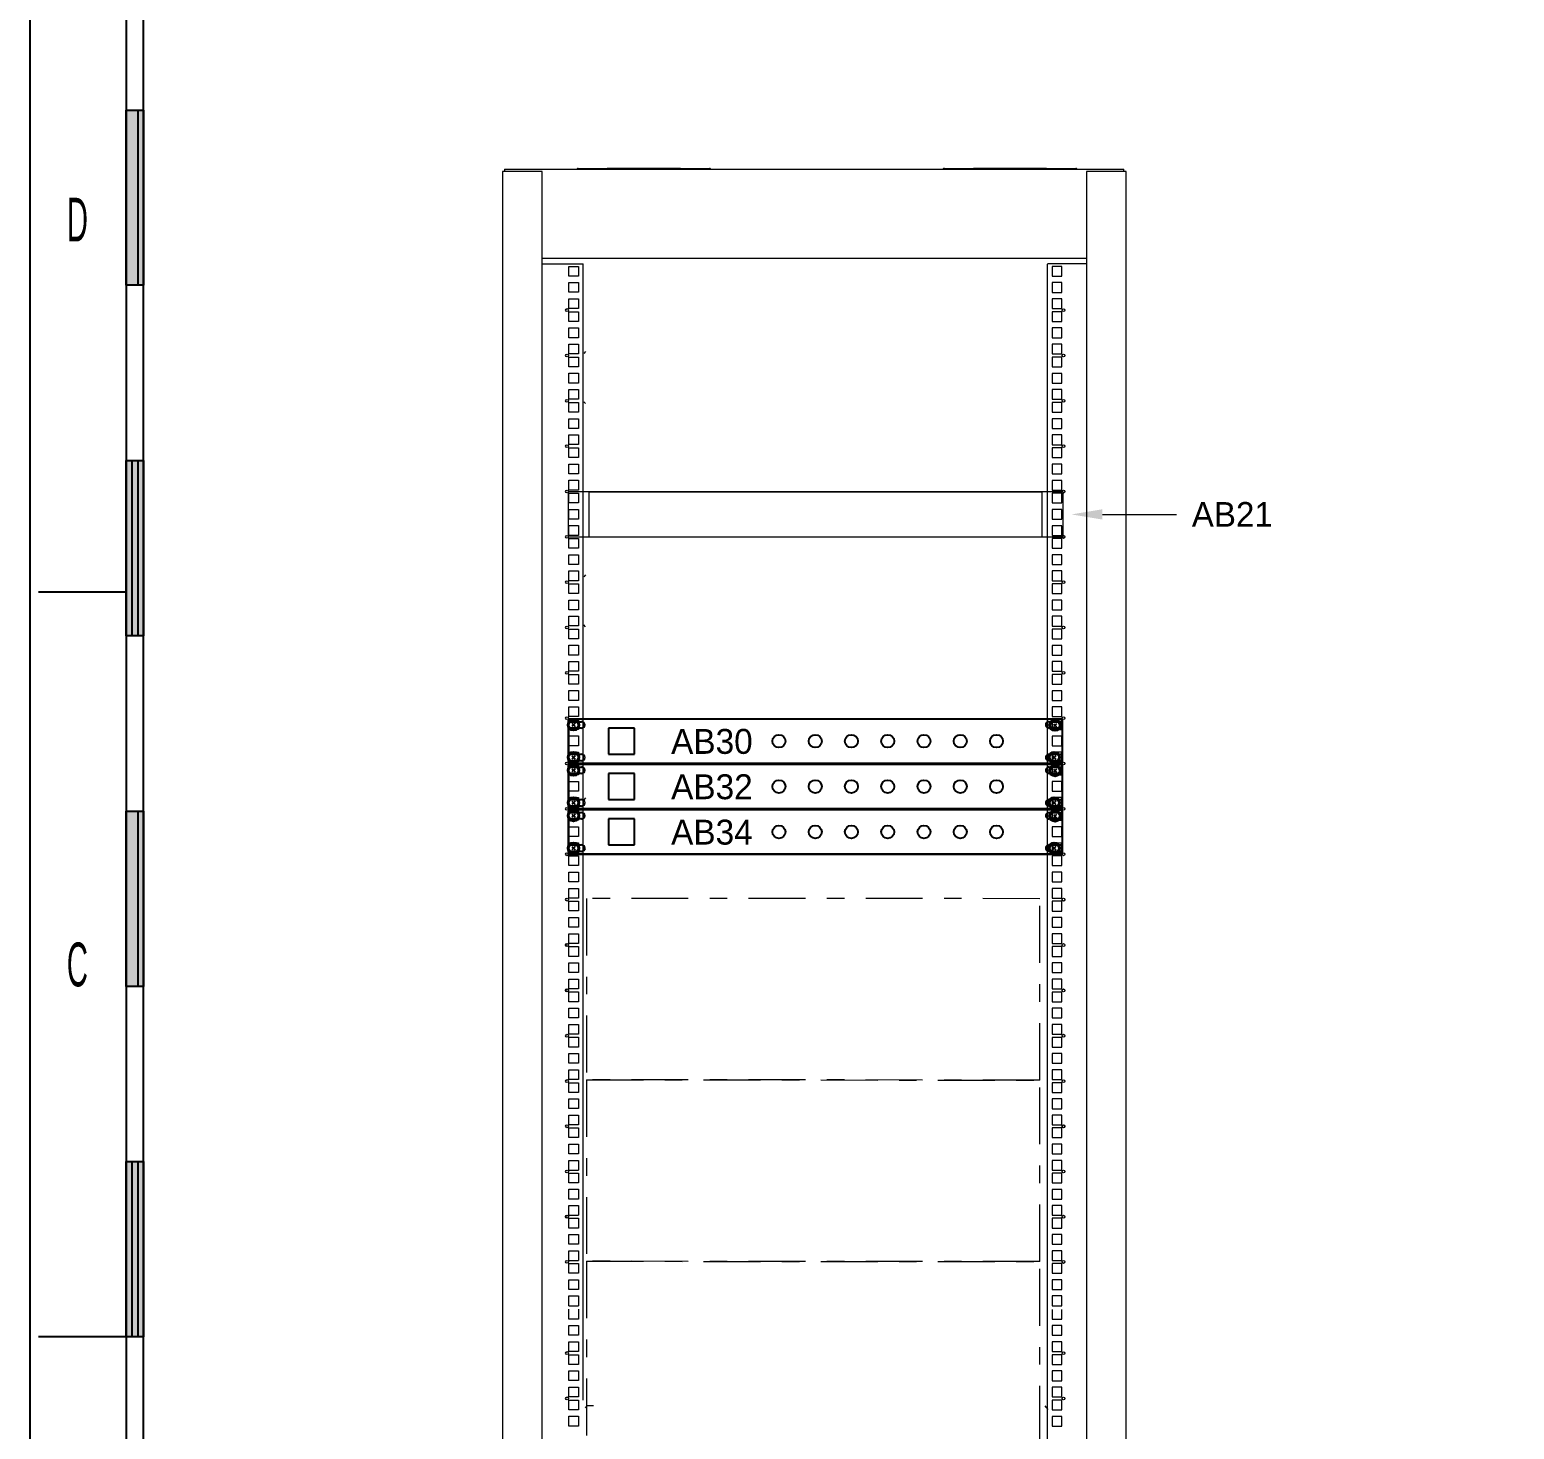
# Model space of a CAD drawing. Header units: inches. Extents: x -0.6 to 43.4, y -0.5 to 33.5.
# Drawn here: x -0.55 to 7.92, y 7.47 to 15.46 of the extents above; entities that cross this region are included whole.
import ezdxf
from ezdxf.enums import TextEntityAlignment as Align

# ---------------------------------------------------------------- set-up
doc = ezdxf.new("R2010")
doc.units = ezdxf.units.IN
doc.header["$MEASUREMENT"] = 0
doc.linetypes.add('DGN7', pattern=[0.64968, 0.32484, -0.121815, 0.08121, -0.121815])
for name, color, linetype in [('33', 7, 'Continuous'), ('Rack', 7, 'Continuous'), ('Title', 6, 'Continuous')]:
    doc.layers.add(name, color=color, linetype=linetype)
doc.styles.add('dgn000', font='dgn000.shx')
doc.styles.add('dgn029', font='dgn029.shx')

# ---------------------------------------------------------------- blocks, each defined once
blk = doc.blocks.new('A$C41317C4A')
at = {"color": 7}
for p, q in [((0.156, 0.281), (0.281, 0.156)), ((0.281, 0.281), (0.156, 0.156))]:
    blk.add_line(p, q, dxfattribs=at)
for radius in [0.219, 0.175]:
    blk.add_circle((0.219, 0.219), radius, dxfattribs=at)
blk = doc.blocks.new('A$C3B3B1B6A')
at = {"layer": '33'}
for p, q in [((0, 0.2385), (0.0741, 0.2385)), ((0.0741, 0.2016), (0, 0.2016)), ((0, 0.2016), (0, 0.0533)), ((0.3761, 0.2015), (0.2279, 0.2015)), ((0.2279, 0.2015), (0.2279, 0.0533)), ((0.3761, 0.0533), (0.3761, 0.2015)), ((2.7417, 0.2385), (2.8154, 0.2385)), ((2.8154, 0.2016), (2.7417, 0.2016)), ((0, 0.0533), (0.0741, 0.0533)), ((0.0741, 0.0162), (0, 0.0162)), ((0, 0.0162), (0, 0)), ((0, 0), (2.8154, 0)), ((0.2279, 0.0533), (0.3761, 0.0533)), ((2.7417, 0.0533), (2.8154, 0.0533)), ((2.8154, 0.0162), (2.7417, 0.0162))]:
    blk.add_line(p, q, dxfattribs=at)
for centre in [(1.2009, 0.1274), (1.4078, 0.1274), (1.6146, 0.1274), (1.8215, 0.1274), (2.0283, 0.1274), (2.2352, 0.1274), (2.442, 0.1274)]:
    blk.add_circle(centre, 0.037, dxfattribs=at)
for centre, start, end in [((0.074, 0.22), 270, 89.99999), ((2.7415, 0.22), 90, 269.99999), ((0.0741, 0.0347), 270, 89.99999), ((2.7415, 0.0347), 90, 269.99999)]:
    blk.add_arc(centre, 0.0185, start, end, dxfattribs=at)
at = {"layer": 'Rack'}
blk.add_lwpolyline([(0, 0.2548), (2.8158, 0.2548), (2.8158, 0), (0, 0)], close=True, dxfattribs=at)
at = {"color": 7, "xscale": 0.1482431328, "yscale": 0.1482431328, "zscale": 0.1482431328}
for p in [(-0.0038, 0.1876), (2.7435, 0.1856), (-0.0037, 0.0023), (2.739, 0.0023)]:
    blk.add_blockref('A$C41317C4A', p, dxfattribs=at)
blk = doc.blocks.new('A$C63D57268')
at = {"linetype": 'ByBlock', "lineweight": -2}
blk.add_lwpolyline([(0.18, 0), (0.6104, 0)], dxfattribs=at)
blk.add_solid([(0.18, -0.03), (0, 0), (0.18, 0.03)])
blk = doc.blocks.new('EFORM-W900KK-13-D-0003-0001')
at = {"layer": 'Title', "extrusion": (0, 0, -1)}
for points in [[(-0.1, 14), (-0.1, 15), (0, 15), (0, 14)], [(-0.1, 12), (-0.1, 13), (0, 13), (0, 12)], [(-0.1, 10), (-0.1, 11), (0, 11), (0, 10)], [(-0.1, 8), (-0.1, 9), (0, 9), (0, 8)]]:
    blk.add_hatch(color=256, dxfattribs=at).paths.add_polyline_path(points)
at = {"layer": 'Title'}
for p, q in [((0.1, 0), (0.1, 32.9999)), ((0.0667, 15), (0.0667, 14)), ((0.1001, 15), (0.1001, 14)), ((0.0334, 13), (0.0334, 12)), ((0.0668, 13), (0.0668, 12)), ((0, 12.25), (-0.5, 12.25)), ((0.0667, 11), (0.0667, 10)), ((0.1001, 11), (0.1001, 10)), ((0.0334, 9), (0.0334, 8)), ((0.0668, 9), (0.0668, 8)), ((0, 8), (-0.5, 8))]:
    blk.add_line(p, q, dxfattribs=at)
at = {"layer": 'Title', "flags": 128}
for points in [[(-0.5501, -0.5001), (43.4499, -0.5001), (43.4499, 33.4999), (-0.5501, 33.4999), (-0.5501, -0.5001)], [(0, 0), (42.8999, 0), (42.8999, 32.9999), (0, 32.9999), (0, 0)], [(0, 15), (0.1, 15), (0.1, 14), (0, 14), (0, 15)], [(0, 13), (0.1, 13), (0.1, 12), (0, 12), (0, 13)], [(0, 11), (0.1, 11), (0.1, 10), (0, 10), (0, 11)], [(0, 9), (0.1, 9), (0.1, 8), (0, 8), (0, 9)]]:
    blk.add_lwpolyline(points, dxfattribs=at)
at = {"layer": 'Title', "style": 'dgn000', "width": 0.500016}
for s, p in [('D', (-0.2779, 14.375)), ('C', (-0.2779, 10.125))]:
    blk.add_text(s, height=0.25, dxfattribs=at).set_placement(p, align=Align.MIDDLE_CENTER)

msp = doc.modelspace()

# ---------------------------------------------------------------- linework, layer by layer
at = {"lineweight": 5}
for p, q in [((2.1589, 14.6628), (2.1589, 14.6495)), ((2.1589, 14.6628), (5.6933, 14.6628)), ((2.579, 14.6665), (2.7446, 14.6665)), ((2.7446, 14.6628), (2.7446, 14.6665)), ((3.1625, 14.6665), (2.7446, 14.6665)), ((3.1625, 14.6665), (3.3281, 14.6665)), ((3.1625, 14.6628), (3.1625, 14.6665)), ((4.6687, 14.6665), (4.8343, 14.6665)), ((4.8343, 14.6628), (4.8343, 14.6665)), ((5.2522, 14.6665), (4.8343, 14.6665)), ((5.2522, 14.6665), (5.4178, 14.6665)), ((5.2522, 14.6628), (5.2522, 14.6665)), ((5.6933, 14.6495), (5.6933, 14.6628)), ((2.3744, 14.6495), (2.1479, 14.6495)), ((2.1479, 14.6495), (2.1479, 2.9608)), ((2.3744, 2.9608), (2.3744, 14.6495)), ((5.706, 14.6495), (5.4796, 14.6495)), ((5.4796, 14.6495), (5.4796, 2.9608)), ((5.706, 2.9608), (5.706, 14.6495)), ((5.4796, 14.1531), (2.3744, 14.1531)), ((2.3744, 14.1216), (2.6073, 14.1216)), ((2.5251, 14.0527), (2.5251, 14.1082)), ((2.5251, 14.1082), (2.5807, 14.1082)), ((2.5807, 14.1082), (2.5807, 14.0527)), ((2.6073, 13.8491), (2.6073, 14.1216)), ((5.4796, 14.1216), (5.2572, 14.1216)), ((5.2572, 13.8488), (5.2572, 14.1207)), ((5.2838, 14.108), (5.2838, 14.0524)), ((5.3393, 14.108), (5.2838, 14.108)), ((5.3393, 14.0524), (5.3393, 14.108)), ((2.5807, 14.0527), (2.5251, 14.0527)), ((2.5251, 13.96), (2.5251, 14.0156)), ((2.5251, 14.0156), (2.5807, 14.0156)), ((2.5807, 14.0156), (2.5807, 13.96)), ((5.2838, 14.0524), (5.3393, 14.0524)), ((5.3393, 14.0154), (5.2838, 14.0154)), ((5.2838, 14.0154), (5.2838, 13.9598)), ((5.3393, 13.9598), (5.3393, 14.0154)), ((2.5807, 13.96), (2.5251, 13.96)), ((2.5251, 13.8674), (2.5251, 13.923)), ((2.5251, 13.923), (2.5807, 13.923)), ((2.5807, 13.923), (2.5807, 13.8674)), ((5.2838, 13.9598), (5.3393, 13.9598)), ((5.3393, 13.9227), (5.2838, 13.9227)), ((5.2838, 13.9227), (5.2838, 13.8672)), ((5.3393, 13.8672), (5.3393, 13.9227)), ((2.5807, 13.8674), (2.5251, 13.8674)), ((2.5251, 13.7939), (2.5251, 13.8494)), ((2.5251, 13.8494), (2.5807, 13.8494)), ((2.5807, 13.8494), (2.5807, 13.7939)), ((2.6073, 13.5903), (2.6073, 13.8622)), ((5.2572, 13.59), (5.2572, 13.8619)), ((5.2838, 13.8672), (5.3393, 13.8672)), ((5.3393, 13.8492), (5.2838, 13.8492)), ((5.2838, 13.8492), (5.2838, 13.7936)), ((5.3393, 13.7936), (5.3393, 13.8492)), ((2.5807, 13.7939), (2.5251, 13.7939)), ((2.5251, 13.7012), (2.5251, 13.7568)), ((2.5251, 13.7568), (2.5807, 13.7568)), ((2.5807, 13.7568), (2.5807, 13.7012)), ((5.2838, 13.7936), (5.3393, 13.7936)), ((5.3393, 13.7566), (5.2838, 13.7566)), ((5.2838, 13.7566), (5.2838, 13.701)), ((5.3393, 13.701), (5.3393, 13.7566)), ((2.5807, 13.7012), (2.5251, 13.7012)), ((2.5251, 13.6086), (2.5251, 13.6642)), ((2.5251, 13.6642), (2.5807, 13.6642)), ((2.5807, 13.6642), (2.5807, 13.6086)), ((5.2838, 13.701), (5.3393, 13.701)), ((5.3393, 13.6639), (5.2838, 13.6639)), ((5.2838, 13.6639), (5.2838, 13.6084)), ((5.3393, 13.6084), (5.3393, 13.6639)), ((2.5807, 13.6086), (2.5251, 13.6086)), ((2.5251, 13.5349), (2.5251, 13.5905)), ((2.5251, 13.5905), (2.5807, 13.5905)), ((2.5807, 13.5905), (2.5807, 13.5349)), ((2.6073, 13.3313), (2.6073, 13.6033)), ((2.6211, 13.6214), (2.612, 13.6102)), ((5.2572, 13.3311), (5.2572, 13.603)), ((5.2838, 13.6084), (5.3393, 13.6084)), ((5.2838, 13.5902), (5.2838, 13.5347)), ((5.3393, 13.5902), (5.2838, 13.5902)), ((5.3393, 13.5347), (5.3393, 13.5902)), ((2.5807, 13.5349), (2.5251, 13.5349)), ((2.5251, 13.4423), (2.5251, 13.4979)), ((2.5251, 13.4979), (2.5807, 13.4979)), ((2.5807, 13.4979), (2.5807, 13.4423)), ((5.2838, 13.5347), (5.3393, 13.5347)), ((5.2838, 13.4976), (5.2838, 13.4421)), ((5.3393, 13.4976), (5.2838, 13.4976)), ((5.3393, 13.4421), (5.3393, 13.4976)), ((2.5807, 13.4423), (2.5251, 13.4423)), ((2.5251, 13.3497), (2.5251, 13.4053)), ((2.5251, 13.4053), (2.5807, 13.4053)), ((2.5807, 13.4053), (2.5807, 13.3497)), ((5.2838, 13.4421), (5.3393, 13.4421)), ((5.3393, 13.405), (5.2838, 13.405)), ((5.2838, 13.405), (5.2838, 13.3494)), ((5.3393, 13.3494), (5.3393, 13.405)), ((2.5807, 13.3497), (2.5251, 13.3497)), ((2.5251, 13.276), (2.5251, 13.3316)), ((2.5251, 13.3316), (2.5807, 13.3316)), ((2.5807, 13.3316), (2.5807, 13.276)), ((2.6073, 13.0724), (2.6073, 13.3444)), ((2.6211, 13.325), (2.612, 13.3354)), ((5.2572, 13.0722), (5.2572, 13.3441)), ((5.2838, 13.3494), (5.3393, 13.3494)), ((5.2838, 13.3313), (5.2838, 13.2757)), ((5.3393, 13.3313), (5.2838, 13.3313)), ((5.3393, 13.2757), (5.3393, 13.3313)), ((2.5807, 13.276), (2.5251, 13.276)), ((2.5251, 13.1834), (2.5251, 13.239)), ((2.5251, 13.239), (2.5807, 13.239)), ((2.5807, 13.239), (2.5807, 13.1834)), ((5.2838, 13.2757), (5.3393, 13.2757)), ((5.2838, 13.2387), (5.2838, 13.1831)), ((5.3393, 13.2387), (5.2838, 13.2387)), ((5.3393, 13.1831), (5.3393, 13.2387)), ((2.5807, 13.1834), (2.5251, 13.1834)), ((2.5251, 13.0908), (2.5251, 13.1463)), ((2.5251, 13.1463), (2.5807, 13.1463)), ((2.5807, 13.1463), (2.5807, 13.0908)), ((5.2838, 13.1831), (5.3393, 13.1831)), ((5.3393, 13.1461), (5.2838, 13.1461)), ((5.2838, 13.1461), (5.2838, 13.0905)), ((5.3393, 13.0905), (5.3393, 13.1461)), ((2.5807, 13.0908), (2.5251, 13.0908)), ((2.5251, 13.0171), (2.5251, 13.0727)), ((2.5251, 13.0727), (2.5807, 13.0727)), ((2.5807, 13.0727), (2.5807, 13.0171)), ((2.6073, 12.8135), (2.6073, 13.0854)), ((5.2572, 12.8132), (5.2572, 13.0852)), ((5.2838, 13.0905), (5.3393, 13.0905)), ((5.2838, 13.0724), (5.2838, 13.0168)), ((5.3393, 13.0724), (5.2838, 13.0724)), ((5.3393, 13.0168), (5.3393, 13.0724)), ((2.5807, 13.0171), (2.5251, 13.0171)), ((2.5251, 12.9245), (2.5251, 12.98)), ((2.5251, 12.98), (2.5807, 12.98)), ((2.5807, 12.98), (2.5807, 12.9245)), ((5.2838, 13.0168), (5.3393, 13.0168)), ((5.3393, 12.9798), (5.2838, 12.9798)), ((5.2838, 12.9798), (5.2838, 12.9242)), ((5.3393, 12.9242), (5.3393, 12.9798)), ((2.5807, 12.9245), (2.5251, 12.9245)), ((2.5251, 12.8318), (2.5251, 12.8874)), ((2.5251, 12.8874), (2.5807, 12.8874)), ((2.5807, 12.8874), (2.5807, 12.8318)), ((5.2838, 12.9242), (5.3393, 12.9242)), ((5.3393, 12.8872), (5.2838, 12.8872)), ((5.2838, 12.8872), (5.2838, 12.8316)), ((5.3393, 12.8316), (5.3393, 12.8872)), ((2.5807, 12.8318), (2.5251, 12.8318)), ((2.5251, 12.7583), (2.5251, 12.8139)), ((2.5251, 12.8139), (2.5807, 12.8139)), ((2.5807, 12.8139), (2.5807, 12.7583)), ((2.6073, 12.5547), (2.6073, 12.8267)), ((5.2572, 12.5545), (5.2572, 12.8264)), ((5.2838, 12.8316), (5.3393, 12.8316)), ((5.3393, 12.8136), (5.2838, 12.8136)), ((5.2838, 12.8136), (5.2838, 12.7581)), ((5.3393, 12.7581), (5.3393, 12.8136)), ((2.5807, 12.7583), (2.5251, 12.7583)), ((2.5251, 12.6657), (2.5251, 12.7213)), ((2.5251, 12.7213), (2.5807, 12.7213)), ((2.5807, 12.7213), (2.5807, 12.6657)), ((5.2838, 12.7581), (5.3393, 12.7581)), ((5.3393, 12.721), (5.2838, 12.721)), ((5.2838, 12.721), (5.2838, 12.6655)), ((5.3393, 12.6655), (5.3393, 12.721)), ((2.5807, 12.6657), (2.5251, 12.6657)), ((2.5251, 12.5731), (2.5251, 12.6287)), ((2.5251, 12.6287), (2.5807, 12.6287)), ((2.5807, 12.6287), (2.5807, 12.5731)), ((5.2838, 12.6655), (5.3393, 12.6655)), ((5.3393, 12.6284), (5.2838, 12.6284)), ((5.2838, 12.6284), (5.2838, 12.5728)), ((5.3393, 12.5728), (5.3393, 12.6284)), ((2.5807, 12.5731), (2.5251, 12.5731)), ((2.5251, 12.4999), (2.5251, 12.5555)), ((2.5251, 12.5555), (2.5807, 12.5555)), ((2.5807, 12.5555), (2.5807, 12.4999)), ((2.6073, 12.2963), (2.6073, 12.5683)), ((5.2572, 12.2961), (5.2572, 12.568)), ((5.2838, 12.5728), (5.3393, 12.5728)), ((5.3393, 12.5552), (5.2838, 12.5552)), ((5.2838, 12.5552), (5.2838, 12.4997)), ((5.3393, 12.4997), (5.3393, 12.5552)), ((2.5807, 12.4999), (2.5251, 12.4999)), ((2.5251, 12.4073), (2.5251, 12.4629)), ((2.5251, 12.4629), (2.5807, 12.4629)), ((2.5807, 12.4629), (2.5807, 12.4073)), ((5.2838, 12.4997), (5.3393, 12.4997)), ((5.2838, 12.4626), (5.2838, 12.407)), ((5.3393, 12.4626), (5.2838, 12.4626)), ((5.3393, 12.407), (5.3393, 12.4626)), ((2.5807, 12.4073), (2.5251, 12.4073)), ((2.5251, 12.3147), (2.5251, 12.3703)), ((2.5251, 12.3703), (2.5807, 12.3703)), ((2.5807, 12.3703), (2.5807, 12.3147)), ((5.2838, 12.407), (5.3393, 12.407)), ((5.3393, 12.37), (5.2838, 12.37)), ((5.2838, 12.37), (5.2838, 12.3144)), ((5.3393, 12.3144), (5.3393, 12.37)), ((2.5807, 12.3147), (2.5251, 12.3147)), ((2.5251, 12.2414), (2.5251, 12.297)), ((2.5251, 12.297), (2.5807, 12.297)), ((2.5807, 12.297), (2.5807, 12.2414)), ((2.6073, 12.0379), (2.6073, 12.3098)), ((2.6211, 12.3483), (2.612, 12.3372)), ((5.2572, 12.0376), (5.2572, 12.3095)), ((5.2838, 12.3144), (5.3393, 12.3144)), ((5.3393, 12.2968), (5.2838, 12.2968)), ((5.2838, 12.2968), (5.2838, 12.2412)), ((5.3393, 12.2412), (5.3393, 12.2968)), ((2.5807, 12.2414), (2.5251, 12.2414)), ((2.5251, 12.1488), (2.5251, 12.2044)), ((2.5251, 12.2044), (2.5807, 12.2044)), ((2.5807, 12.2044), (2.5807, 12.1488)), ((5.2838, 12.2412), (5.3393, 12.2412)), ((5.2838, 12.2041), (5.2838, 12.1486)), ((5.3393, 12.2041), (5.2838, 12.2041)), ((5.3393, 12.1486), (5.3393, 12.2041)), ((2.5807, 12.1488), (2.5251, 12.1488)), ((5.2838, 12.1486), (5.3393, 12.1486)), ((2.5251, 12.0562), (2.5251, 12.1118)), ((2.5251, 12.1118), (2.5807, 12.1118)), ((2.5807, 12.0562), (2.5251, 12.0562)), ((2.5251, 11.983), (2.5251, 12.0385)), ((2.5251, 12.0385), (2.5807, 12.0385)), ((2.5807, 12.1118), (2.5807, 12.0562)), ((2.5807, 12.0385), (2.5807, 11.983)), ((2.6073, 11.7794), (2.6073, 12.0513)), ((2.6211, 12.052), (2.612, 12.0624)), ((5.2572, 11.7791), (5.2572, 12.051)), ((5.3393, 12.1115), (5.2838, 12.1115)), ((5.2838, 12.1115), (5.2838, 12.0559)), ((5.2838, 12.0559), (5.3393, 12.0559)), ((5.3393, 12.0383), (5.2838, 12.0383)), ((5.2838, 12.0383), (5.2838, 11.9827)), ((5.3393, 12.0559), (5.3393, 12.1115)), ((5.3393, 11.9827), (5.3393, 12.0383)), ((2.5807, 11.983), (2.5251, 11.983)), ((2.5251, 11.8903), (2.5251, 11.9459)), ((2.5251, 11.9459), (2.5807, 11.9459)), ((2.5807, 11.9459), (2.5807, 11.8903)), ((5.2838, 11.9827), (5.3393, 11.9827)), ((5.3393, 11.9457), (5.2838, 11.9457)), ((5.2838, 11.9457), (5.2838, 11.8901)), ((5.3393, 11.8901), (5.3393, 11.9457)), ((2.5807, 11.8903), (2.5251, 11.8903)), ((5.2838, 11.8901), (5.3393, 11.8901)), ((2.5251, 11.7977), (2.5251, 11.8533)), ((2.5251, 11.8533), (2.5807, 11.8533)), ((2.5807, 11.7977), (2.5251, 11.7977)), ((2.5251, 11.7244), (2.5251, 11.78)), ((2.5251, 11.78), (2.5807, 11.78)), ((2.5807, 11.8533), (2.5807, 11.7977)), ((2.5807, 11.78), (2.5807, 11.7244)), ((2.6073, 11.5208), (2.6073, 11.7927)), ((5.2572, 11.5205), (5.2572, 11.7925)), ((5.3393, 11.853), (5.2838, 11.853)), ((5.2838, 11.853), (5.2838, 11.7975)), ((5.2838, 11.7975), (5.3393, 11.7975)), ((5.2838, 11.7797), (5.2838, 11.7241)), ((5.3393, 11.7797), (5.2838, 11.7797)), ((5.3393, 11.7975), (5.3393, 11.853)), ((5.3393, 11.7241), (5.3393, 11.7797)), ((2.5807, 11.7244), (2.5251, 11.7244)), ((5.2838, 11.7241), (5.3393, 11.7241)), ((2.5251, 11.6318), (2.5251, 11.6873)), ((2.5251, 11.6873), (2.5807, 11.6873)), ((2.5807, 11.6318), (2.5251, 11.6318)), ((2.5807, 11.6873), (2.5807, 11.6318)), ((5.3393, 11.6871), (5.2838, 11.6871)), ((5.2838, 11.6871), (5.2838, 11.6315)), ((5.2838, 11.6315), (5.3393, 11.6315)), ((5.3393, 11.6315), (5.3393, 11.6871)), ((2.5251, 11.5391), (2.5251, 11.5947)), ((2.5251, 11.5947), (2.5807, 11.5947)), ((2.5807, 11.5391), (2.5251, 11.5391)), ((2.5251, 11.4655), (2.5251, 11.5211)), ((2.5251, 11.5211), (2.5807, 11.5211)), ((2.5807, 11.5947), (2.5807, 11.5391)), ((2.5807, 11.5211), (2.5807, 11.4655)), ((2.6073, 11.2619), (2.6073, 11.5339)), ((5.2572, 11.2617), (5.2572, 11.5336)), ((5.2838, 11.5944), (5.2838, 11.5389)), ((5.3393, 11.5944), (5.2838, 11.5944)), ((5.2838, 11.5389), (5.3393, 11.5389)), ((5.2838, 11.5208), (5.2838, 11.4653)), ((5.3393, 11.5208), (5.2838, 11.5208)), ((5.3393, 11.5389), (5.3393, 11.5944)), ((5.3393, 11.4653), (5.3393, 11.5208)), ((2.5807, 11.4655), (2.5251, 11.4655)), ((5.2838, 11.4653), (5.3393, 11.4653)), ((2.5251, 11.3729), (2.5251, 11.4285)), ((2.5251, 11.4285), (2.5807, 11.4285)), ((2.5807, 11.3729), (2.5251, 11.3729)), ((2.5807, 11.4285), (2.5807, 11.3729)), ((5.3393, 11.4282), (5.2838, 11.4282)), ((5.2838, 11.4282), (5.2838, 11.3726)), ((5.2838, 11.3726), (5.3393, 11.3726)), ((5.3393, 11.3726), (5.3393, 11.4282)), ((2.5251, 11.2803), (2.5251, 11.3359)), ((2.5251, 11.3359), (2.5807, 11.3359)), ((2.5807, 11.2803), (2.5251, 11.2803)), ((2.5807, 11.3359), (2.5807, 11.2803)), ((2.6073, 11.003), (2.6073, 11.275)), ((5.2572, 11.0028), (5.2572, 11.2747)), ((5.2838, 11.3356), (5.2838, 11.28)), ((5.3393, 11.3356), (5.2838, 11.3356)), ((5.2838, 11.28), (5.3393, 11.28)), ((5.3393, 11.28), (5.3393, 11.3356)), ((2.5251, 11.2066), (2.5251, 11.2622)), ((2.5251, 11.2622), (2.5807, 11.2622)), ((2.5807, 11.2066), (2.5251, 11.2066)), ((2.5807, 11.2622), (2.5807, 11.2066)), ((5.3393, 11.2619), (5.2838, 11.2619)), ((5.2838, 11.2619), (5.2838, 11.2064)), ((5.2838, 11.2064), (5.3393, 11.2064)), ((5.3393, 11.2064), (5.3393, 11.2619)), ((2.5251, 11.114), (2.5251, 11.1696)), ((2.5251, 11.1696), (2.5807, 11.1696)), ((2.5807, 11.114), (2.5251, 11.114)), ((2.5807, 11.1696), (2.5807, 11.114)), ((5.3393, 11.1693), (5.2838, 11.1693)), ((5.2838, 11.1693), (5.2838, 11.1138)), ((5.2838, 11.1138), (5.3393, 11.1138)), ((5.3393, 11.1138), (5.3393, 11.1693)), ((2.5251, 11.0214), (2.5251, 11.077)), ((2.5251, 11.077), (2.5807, 11.077)), ((2.5807, 11.0214), (2.5251, 11.0214)), ((2.5807, 11.077), (2.5807, 11.0214)), ((2.6073, 10.7442), (2.6073, 11.0162)), ((2.6211, 11.0753), (2.612, 11.0641)), ((5.2572, 10.744), (5.2572, 11.0159)), ((5.3393, 11.0767), (5.2838, 11.0767)), ((5.2838, 11.0767), (5.2838, 11.0211)), ((5.2838, 11.0211), (5.3393, 11.0211)), ((5.3393, 11.0211), (5.3393, 11.0767)), ((2.5251, 10.9478), (2.5251, 11.0034)), ((2.5251, 11.0034), (2.5807, 11.0034)), ((2.5807, 10.9478), (2.5251, 10.9478)), ((2.5807, 11.0034), (2.5807, 10.9478)), ((5.3393, 11.0031), (5.2838, 11.0031)), ((5.2838, 11.0031), (5.2838, 10.9476)), ((5.2838, 10.9476), (5.3393, 10.9476)), ((5.3393, 10.9476), (5.3393, 11.0031)), ((2.5251, 10.8552), (2.5251, 10.9108)), ((2.5251, 10.9108), (2.5807, 10.9108)), ((2.5807, 10.8552), (2.5251, 10.8552)), ((2.5807, 10.9108), (2.5807, 10.8552)), ((5.3393, 10.9105), (5.2838, 10.9105)), ((5.2838, 10.9105), (5.2838, 10.855)), ((5.2838, 10.855), (5.3393, 10.855)), ((5.3393, 10.855), (5.3393, 10.9105)), ((2.5251, 10.7626), (2.5251, 10.8182)), ((2.5251, 10.8182), (2.5807, 10.8182)), ((2.5807, 10.7626), (2.5251, 10.7626)), ((2.5807, 10.8182), (2.5807, 10.7626)), ((2.6211, 10.7789), (2.612, 10.7893)), ((5.2838, 10.8179), (5.2838, 10.7623)), ((5.3393, 10.8179), (5.2838, 10.8179)), ((5.2838, 10.7623), (5.3393, 10.7623)), ((5.3393, 10.7623), (5.3393, 10.8179)), ((2.5251, 10.6889), (2.5251, 10.7445)), ((2.5251, 10.7445), (2.5807, 10.7445)), ((2.5807, 10.6889), (2.5251, 10.6889)), ((2.5807, 10.7445), (2.5807, 10.6889)), ((2.6073, 10.4853), (2.6073, 10.7573)), ((5.2572, 10.4851), (5.2572, 10.757)), ((5.3393, 10.7442), (5.2838, 10.7442)), ((5.2838, 10.7442), (5.2838, 10.6886)), ((5.2838, 10.6886), (5.3393, 10.6886)), ((5.3393, 10.6886), (5.3393, 10.7442)), ((2.5251, 10.5963), (2.5251, 10.6519)), ((2.5251, 10.6519), (2.5807, 10.6519)), ((2.5807, 10.5963), (2.5251, 10.5963)), ((2.5807, 10.6519), (2.5807, 10.5963)), ((5.2838, 10.6516), (5.2838, 10.596)), ((5.3393, 10.6516), (5.2838, 10.6516)), ((5.2838, 10.596), (5.3393, 10.596)), ((5.3393, 10.596), (5.3393, 10.6516)), ((2.5251, 10.5037), (2.5251, 10.5592)), ((2.5251, 10.5592), (2.5807, 10.5592)), ((2.5807, 10.5037), (2.5251, 10.5037)), ((2.5807, 10.5592), (2.5807, 10.5037)), ((5.3393, 10.559), (5.2838, 10.559)), ((5.2838, 10.559), (5.2838, 10.5034)), ((5.2838, 10.5034), (5.3393, 10.5034)), ((5.3393, 10.5034), (5.3393, 10.559)), ((2.5251, 10.43), (2.5251, 10.4856)), ((2.5251, 10.4856), (2.5807, 10.4856)), ((2.5807, 10.43), (2.5251, 10.43)), ((2.5807, 10.4856), (2.5807, 10.43)), ((2.6073, 8.1701), (2.6073, 10.4983)), ((5.2572, 9.9774), (5.2572, 10.4981)), ((5.2838, 10.4853), (5.2838, 10.4297)), ((5.3393, 10.4853), (5.2838, 10.4853)), ((5.2838, 10.4297), (5.3393, 10.4297)), ((5.3393, 10.4297), (5.3393, 10.4853)), ((2.5251, 10.3374), (2.5251, 10.3929)), ((2.5251, 10.3929), (2.5807, 10.3929)), ((2.5807, 10.3374), (2.5251, 10.3374)), ((2.5807, 10.3929), (2.5807, 10.3374)), ((5.3393, 10.3927), (5.2838, 10.3927)), ((5.2838, 10.3927), (5.2838, 10.3371)), ((5.2838, 10.3371), (5.3393, 10.3371)), ((5.3393, 10.3371), (5.3393, 10.3927)), ((2.5251, 10.2447), (2.5251, 10.3003)), ((2.5251, 10.3003), (2.5807, 10.3003)), ((2.5807, 10.3003), (2.5807, 10.2447)), ((5.2838, 10.3001), (5.2838, 10.2445)), ((5.3393, 10.3001), (5.2838, 10.3001)), ((5.3393, 10.2445), (5.3393, 10.3001)), ((2.5807, 10.2447), (2.5251, 10.2447)), ((2.5251, 10.1712), (2.5251, 10.2268)), ((2.5251, 10.2268), (2.5807, 10.2268)), ((2.5807, 10.1712), (2.5251, 10.1712)), ((2.5807, 10.2268), (2.5807, 10.1712)), ((5.2838, 10.2445), (5.3393, 10.2445)), ((5.3393, 10.2265), (5.2838, 10.2265)), ((5.2838, 10.2265), (5.2838, 10.1709)), ((5.2838, 10.1709), (5.3393, 10.1709)), ((5.3393, 10.1709), (5.3393, 10.2265)), ((2.5251, 10.0786), (2.5251, 10.1342)), ((2.5251, 10.1342), (2.5807, 10.1342)), ((2.5807, 10.1342), (2.5807, 10.0786)), ((5.2838, 10.1339), (5.2838, 10.0783)), ((5.3393, 10.1339), (5.2838, 10.1339)), ((5.3393, 10.0783), (5.3393, 10.1339)), ((2.5807, 10.0786), (2.5251, 10.0786)), ((2.5251, 9.986), (2.5251, 10.0415)), ((2.5251, 10.0415), (2.5807, 10.0415)), ((2.5807, 10.0415), (2.5807, 9.986)), ((5.2838, 10.0783), (5.3393, 10.0783)), ((5.2838, 10.0413), (5.2838, 9.9857)), ((5.3393, 10.0413), (5.2838, 10.0413)), ((5.3393, 9.9857), (5.3393, 10.0413)), ((2.5807, 9.986), (2.5251, 9.986)), ((2.5251, 9.9124), (2.5251, 9.968)), ((2.5251, 9.968), (2.5807, 9.968)), ((2.5807, 9.9124), (2.5251, 9.9124)), ((2.5807, 9.968), (2.5807, 9.9124)), ((5.2572, 8.1698), (5.2572, 9.9774)), ((5.2838, 9.9857), (5.3393, 9.9857)), ((5.3393, 9.9677), (5.2838, 9.9677)), ((5.2838, 9.9677), (5.2838, 9.9122)), ((5.2838, 9.9122), (5.3393, 9.9122)), ((5.3393, 9.9122), (5.3393, 9.9677)), ((2.5251, 9.8198), (2.5251, 9.8754)), ((2.5251, 9.8754), (2.5807, 9.8754)), ((2.5807, 9.8754), (2.5807, 9.8198)), ((5.2838, 9.8751), (5.2838, 9.8195)), ((5.3393, 9.8751), (5.2838, 9.8751)), ((5.3393, 9.8195), (5.3393, 9.8751)), ((2.5807, 9.8198), (2.5251, 9.8198)), ((2.5251, 9.7272), (2.5251, 9.7828)), ((2.5251, 9.7828), (2.5807, 9.7828)), ((2.5807, 9.7828), (2.5807, 9.7272)), ((5.2838, 9.8195), (5.3393, 9.8195)), ((5.2838, 9.7825), (5.2838, 9.7269)), ((5.3393, 9.7825), (5.2838, 9.7825)), ((5.3393, 9.7269), (5.3393, 9.7825)), ((2.5807, 9.7272), (2.5251, 9.7272)), ((2.5251, 9.6536), (2.5251, 9.7092)), ((2.5251, 9.7092), (2.5807, 9.7092)), ((2.5807, 9.7092), (2.5807, 9.6536)), ((5.2838, 9.7269), (5.3393, 9.7269)), ((5.3393, 9.7089), (5.2838, 9.7089)), ((5.2838, 9.7089), (5.2838, 9.6534)), ((5.3393, 9.6534), (5.3393, 9.7089)), ((2.5807, 9.6536), (2.5251, 9.6536)), ((2.5251, 9.561), (2.5251, 9.6166)), ((2.5251, 9.6166), (2.5807, 9.6166)), ((2.5807, 9.6166), (2.5807, 9.561)), ((5.2838, 9.6534), (5.3393, 9.6534)), ((5.2838, 9.6163), (5.2838, 9.5608)), ((5.3393, 9.6163), (5.2838, 9.6163)), ((5.3393, 9.5608), (5.3393, 9.6163)), ((2.5807, 9.561), (2.5251, 9.561)), ((2.5251, 9.4684), (2.5251, 9.524)), ((2.5251, 9.524), (2.5807, 9.524)), ((2.5807, 9.524), (2.5807, 9.4684)), ((5.2838, 9.5608), (5.3393, 9.5608)), ((5.2838, 9.5237), (5.2838, 9.4681)), ((5.3393, 9.5237), (5.2838, 9.5237)), ((5.3393, 9.4681), (5.3393, 9.5237)), ((2.5807, 9.4684), (2.5251, 9.4684)), ((2.5251, 9.3949), (2.5251, 9.4504)), ((2.5251, 9.4504), (2.5807, 9.4504)), ((2.5807, 9.4504), (2.5807, 9.3949)), ((5.2838, 9.4681), (5.3393, 9.4681)), ((5.3393, 9.4502), (5.2838, 9.4502)), ((5.2838, 9.4502), (5.2838, 9.3946)), ((5.3393, 9.3946), (5.3393, 9.4502)), ((2.5807, 9.3949), (2.5251, 9.3949)), ((2.5251, 9.3022), (2.5251, 9.3578)), ((2.5251, 9.3578), (2.5807, 9.3578)), ((2.5807, 9.3578), (2.5807, 9.3022)), ((5.2838, 9.3946), (5.3393, 9.3946)), ((5.2838, 9.3575), (5.2838, 9.302)), ((5.3393, 9.3575), (5.2838, 9.3575)), ((5.3393, 9.302), (5.3393, 9.3575)), ((2.5807, 9.3022), (2.5251, 9.3022)), ((2.5251, 9.2096), (2.5251, 9.2652)), ((2.5251, 9.2652), (2.5807, 9.2652)), ((2.5807, 9.2652), (2.5807, 9.2096)), ((5.2838, 9.302), (5.3393, 9.302)), ((5.2838, 9.2649), (5.2838, 9.2094)), ((5.3393, 9.2649), (5.2838, 9.2649)), ((5.3393, 9.2094), (5.3393, 9.2649)), ((2.5807, 9.2096), (2.5251, 9.2096)), ((2.5251, 9.1369), (2.5251, 9.1925)), ((2.5251, 9.1925), (2.5807, 9.1925)), ((2.5807, 9.1925), (2.5807, 9.1369)), ((5.2838, 9.2094), (5.3393, 9.2094)), ((5.3393, 9.1922), (5.2838, 9.1922)), ((5.2838, 9.1922), (5.2838, 9.1367)), ((5.3393, 9.1367), (5.3393, 9.1922)), ((2.5807, 9.1369), (2.5251, 9.1369)), ((2.5251, 9.0443), (2.5251, 9.0999)), ((2.5251, 9.0999), (2.5807, 9.0999)), ((2.5807, 9.0999), (2.5807, 9.0443)), ((5.2838, 9.1367), (5.3393, 9.1367)), ((5.3393, 9.0996), (5.2838, 9.0996)), ((5.2838, 9.0996), (5.2838, 9.0441)), ((5.3393, 9.0441), (5.3393, 9.0996)), ((2.5807, 9.0443), (2.5251, 9.0443)), ((2.5251, 8.9517), (2.5251, 9.0073)), ((2.5251, 9.0073), (2.5807, 9.0073)), ((2.5807, 9.0073), (2.5807, 8.9517)), ((5.2838, 9.0441), (5.3393, 9.0441)), ((5.3393, 9.007), (5.2838, 9.007)), ((5.2838, 9.007), (5.2838, 8.9514)), ((5.3393, 8.9514), (5.3393, 9.007)), ((2.5251, 8.9517), (2.5807, 8.9517)), ((2.5251, 8.879), (2.5251, 8.9346)), ((2.5251, 8.9346), (2.5807, 8.9346)), ((2.5807, 8.9346), (2.5807, 8.879)), ((5.2838, 8.9514), (5.3393, 8.9514)), ((5.3393, 8.9343), (5.2838, 8.9343)), ((5.2838, 8.9343), (5.2838, 8.8788)), ((5.3393, 8.8788), (5.3393, 8.9343)), ((2.5807, 8.879), (2.5251, 8.879)), ((2.5251, 8.7864), (2.5251, 8.842)), ((2.5251, 8.842), (2.5807, 8.842)), ((2.5807, 8.842), (2.5807, 8.7864)), ((5.2838, 8.8788), (5.3393, 8.8788)), ((5.3393, 8.8417), (5.2838, 8.8417)), ((5.2838, 8.8417), (5.2838, 8.7861)), ((5.3393, 8.7861), (5.3393, 8.8417)), ((2.5807, 8.7864), (2.5251, 8.7864)), ((2.5251, 8.6938), (2.5251, 8.7494)), ((2.5251, 8.7494), (2.5807, 8.7494)), ((2.5807, 8.7494), (2.5807, 8.6938)), ((5.2838, 8.7861), (5.3393, 8.7861)), ((5.3393, 8.7491), (5.2838, 8.7491)), ((5.2838, 8.7491), (5.2838, 8.6935)), ((5.3393, 8.6935), (5.3393, 8.7491)), ((2.5251, 8.6938), (2.5807, 8.6938)), ((2.5251, 8.6211), (2.5251, 8.6767)), ((2.5251, 8.6767), (2.5807, 8.6767)), ((2.5807, 8.6767), (2.5807, 8.6211)), ((5.2838, 8.6935), (5.3393, 8.6935)), ((5.3393, 8.6764), (5.2838, 8.6764)), ((5.2838, 8.6764), (5.2838, 8.6208)), ((5.3393, 8.6208), (5.3393, 8.6764)), ((2.5807, 8.6211), (2.5251, 8.6211)), ((2.5251, 8.5285), (2.5251, 8.5841)), ((2.5251, 8.5841), (2.5807, 8.5841)), ((2.5807, 8.5841), (2.5807, 8.5285)), ((5.2838, 8.6208), (5.3393, 8.6208)), ((5.3393, 8.5838), (5.2838, 8.5838)), ((5.2838, 8.5838), (5.2838, 8.5282)), ((5.3393, 8.5282), (5.3393, 8.5838)), ((2.5807, 8.5285), (2.5251, 8.5285)), ((2.5251, 8.4359), (2.5251, 8.4914)), ((2.5251, 8.4914), (2.5807, 8.4914)), ((2.5807, 8.4914), (2.5807, 8.4359)), ((5.2838, 8.5282), (5.3393, 8.5282)), ((5.3393, 8.4912), (5.2838, 8.4912)), ((5.2838, 8.4912), (5.2838, 8.4356)), ((5.3393, 8.4356), (5.3393, 8.4912)), ((2.5251, 8.4359), (2.5807, 8.4359)), ((2.5251, 8.3632), (2.5251, 8.4188)), ((2.5251, 8.4188), (2.5807, 8.4188)), ((2.5807, 8.4188), (2.5807, 8.3632)), ((5.2838, 8.4356), (5.3393, 8.4356)), ((5.3393, 8.4185), (5.2838, 8.4185)), ((5.2838, 8.4185), (5.2838, 8.3629)), ((5.3393, 8.3629), (5.3393, 8.4185)), ((2.5807, 8.3632), (2.5251, 8.3632)), ((2.5251, 8.2706), (2.5251, 8.3261)), ((2.5251, 8.3261), (2.5807, 8.3261)), ((2.5807, 8.3261), (2.5807, 8.2706)), ((5.2838, 8.3629), (5.3393, 8.3629)), ((5.3393, 8.3259), (5.2838, 8.3259)), ((5.2838, 8.3259), (5.2838, 8.2703)), ((5.3393, 8.2703), (5.3393, 8.3259)), ((2.5807, 8.2706), (2.5251, 8.2706)), ((2.5251, 8.1779), (2.5251, 8.2335)), ((2.5251, 8.2335), (2.5807, 8.2335)), ((2.5807, 8.2335), (2.5807, 8.1779)), ((5.2838, 8.2703), (5.3393, 8.2703)), ((5.3393, 8.2333), (5.2838, 8.2333)), ((5.2838, 8.2333), (5.2838, 8.1777)), ((5.3393, 8.1777), (5.3393, 8.2333)), ((2.5251, 8.1779), (2.5807, 8.1779)), ((2.5251, 8.1017), (2.5251, 8.1573)), ((2.5807, 8.1573), (2.5807, 8.1017)), ((2.6073, 7.8981), (2.6073, 8.1701)), ((5.2572, 7.8979), (5.2572, 8.1698)), ((5.2838, 8.1777), (5.3393, 8.1777)), ((5.2838, 8.157), (5.2838, 8.1015)), ((5.3393, 8.1015), (5.3393, 8.157)), ((2.5807, 8.1017), (2.5251, 8.1017)), ((2.5251, 8.0091), (2.5251, 8.0647)), ((2.5251, 8.0647), (2.5807, 8.0647)), ((2.5807, 8.0647), (2.5807, 8.0091)), ((5.2838, 8.1015), (5.3393, 8.1015)), ((5.3393, 8.0644), (5.2838, 8.0644)), ((5.2838, 8.0644), (5.2838, 8.0089)), ((5.3393, 8.0089), (5.3393, 8.0644)), ((2.5807, 8.0091), (2.5251, 8.0091)), ((2.5251, 7.9165), (2.5251, 7.9721)), ((2.5251, 7.9721), (2.5807, 7.9721)), ((2.5807, 7.9721), (2.5807, 7.9165)), ((5.2838, 8.0089), (5.3393, 8.0089)), ((5.2838, 7.9718), (5.2838, 7.9162)), ((5.3393, 7.9718), (5.2838, 7.9718)), ((5.3393, 7.9162), (5.3393, 7.9718)), ((2.5807, 7.9165), (2.5251, 7.9165)), ((2.5251, 7.8428), (2.5251, 7.8984)), ((2.5251, 7.8984), (2.5807, 7.8984)), ((2.5807, 7.8984), (2.5807, 7.8428)), ((2.6073, 7.6392), (2.6073, 7.9112)), ((5.2572, 7.639), (5.2572, 7.9109)), ((5.2838, 7.9162), (5.3393, 7.9162)), ((5.3393, 7.8981), (5.2838, 7.8981)), ((5.2838, 7.8981), (5.2838, 7.8425)), ((5.3393, 7.8425), (5.3393, 7.8981)), ((2.5807, 7.8428), (2.5251, 7.8428)), ((2.5251, 7.7502), (2.5251, 7.8058)), ((2.5251, 7.8058), (2.5807, 7.8058)), ((2.5807, 7.8058), (2.5807, 7.7502)), ((5.2838, 7.8425), (5.3393, 7.8425)), ((5.3393, 7.8055), (5.2838, 7.8055)), ((5.2838, 7.8055), (5.2838, 7.7499)), ((5.3393, 7.7499), (5.3393, 7.8055)), ((2.5807, 7.7502), (2.5251, 7.7502)), ((2.5251, 7.6576), (2.5251, 7.7131)), ((2.5251, 7.7131), (2.5807, 7.7131)), ((2.5807, 7.7131), (2.5807, 7.6576)), ((5.2838, 7.7499), (5.3393, 7.7499)), ((5.3393, 7.7129), (5.2838, 7.7129)), ((5.2838, 7.7129), (5.2838, 7.6573)), ((5.3393, 7.6573), (5.3393, 7.7129)), ((2.5807, 7.6576), (2.5251, 7.6576)), ((2.5251, 7.5839), (2.5251, 7.6395)), ((2.5251, 7.6395), (2.5807, 7.6395)), ((2.5807, 7.6395), (2.5807, 7.5839)), ((5.2572, 7.38), (5.2572, 7.652)), ((5.2838, 7.6573), (5.3393, 7.6573)), ((5.3393, 7.6392), (5.2838, 7.6392)), ((5.2838, 7.6392), (5.2838, 7.5836)), ((5.3393, 7.5836), (5.3393, 7.6392)), ((2.5807, 7.5839), (2.5251, 7.5839)), ((2.5251, 7.4913), (2.5251, 7.5468)), ((2.5251, 7.5468), (2.5807, 7.5468)), ((2.5807, 7.5468), (2.5807, 7.4913)), ((2.6291, 7.6063), (2.62, 7.5952)), ((2.6658, 7.6063), (2.6291, 7.6063)), ((5.2425, 7.6063), (5.2597, 7.5852)), ((5.2838, 7.5836), (5.3393, 7.5836)), ((5.3393, 7.5466), (5.2838, 7.5466)), ((5.2838, 7.5466), (5.2838, 7.491)), ((5.3393, 7.491), (5.3393, 7.5466)), ((2.5807, 7.4913), (2.5251, 7.4913)), ((5.2838, 7.491), (5.3393, 7.491))]:
    msp.add_line(p, q, dxfattribs=at)
for points in [[(2.5239, 12.8227), (5.3453, 12.8227), (5.3453, 12.5628), (2.5239, 12.5628)], [(2.6401, 12.5646), (5.2264, 12.5646), (5.2264, 12.8195), (2.6401, 12.8195)]]:
    msp.add_lwpolyline(points, close=True, dxfattribs=at)
at = {"linetype": 'DGN7', "lineweight": 5}
for points in [[(2.6265, 9.4663), (5.2132, 9.4653), (5.2132, 10.5003), (2.6265, 10.5013)], [(2.6265, 8.4312), (5.2132, 8.4303), (5.2132, 9.4653), (2.6265, 9.4663)], [(2.6265, 7.3962), (5.2132, 7.3953), (5.2132, 8.4303), (2.6265, 8.4312)]]:
    msp.add_lwpolyline(points, close=True, dxfattribs=at)
at = {"lineweight": 5}
for centre in [(2.5159, 13.8587), (2.5159, 13.8587), (5.3486, 13.8584), (5.3486, 13.8585), (2.5159, 13.5999), (2.5159, 13.5998), (5.3486, 13.5997), (5.3486, 13.5995), (2.5159, 13.341), (2.5159, 13.3408), (5.3486, 13.3407), (5.3486, 13.3406), (2.5159, 13.0821), (2.5159, 13.0819), (5.3486, 13.0818), (5.3486, 13.0817), (2.5159, 12.8232), (2.5159, 12.8231), (5.3486, 12.8229), (5.3486, 12.8229), (2.5159, 12.5648), (2.5159, 12.5644), (5.3486, 12.5645), (5.3486, 12.5641), (2.5159, 12.3063), (2.5159, 12.306), (5.3486, 12.306), (5.3486, 12.3057), (2.5159, 12.0478), (2.5159, 12.0475), (5.3486, 12.0475), (5.3486, 12.0472), (2.5159, 11.7892), (2.5159, 11.789), (5.3486, 11.7889), (5.3486, 11.7888), (2.5159, 11.5304), (2.5159, 11.5304), (5.3486, 11.5302), (5.3486, 11.5301), (2.5159, 11.2716), (2.5159, 11.2715), (5.3486, 11.2713), (5.3486, 11.2712), (2.5159, 11.0127), (2.5159, 11.0127), (5.3486, 11.0124), (5.3486, 11.0124), (2.5159, 10.7539), (2.5159, 10.7537), (5.3486, 10.7536), (5.3486, 10.7535), (2.5159, 10.495), (2.5159, 10.4948), (5.3486, 10.4947), (5.3486, 10.4946), (2.5159, 10.236), (2.5159, 10.2359), (5.3486, 10.2358), (5.3486, 10.2356), (2.5159, 9.9773), (2.5159, 9.9771), (5.3486, 9.977), (5.3486, 9.9768), (2.5159, 9.7185), (2.5159, 9.7183), (5.3486, 9.7182), (5.3486, 9.7181), (2.5159, 9.4597), (2.5159, 9.4595), (5.3486, 9.4594), (5.3486, 9.4593), (2.5159, 9.2018), (2.5159, 9.2015), (5.3486, 9.2015), (5.3486, 9.2012), (2.5159, 8.9439), (2.5159, 8.9436), (5.3486, 8.9436), (5.3486, 8.9433), (2.5159, 8.6859), (2.5159, 8.6856), (5.3486, 8.6857), (5.3486, 8.6854), (2.5159, 8.428), (2.5159, 8.4277), (5.3486, 8.4278), (5.3486, 8.4275), (2.5159, 7.9078), (2.5159, 7.9076), (5.3486, 7.9075), (5.3486, 7.9074), (2.5159, 7.6489), (2.5159, 7.6487), (5.3486, 7.6486), (5.3486, 7.6485)]:
    msp.add_circle(centre, 0.00808, dxfattribs=at)
for centre, start, end in [((2.579, 14.6561), 90, 139.40991), ((3.3281, 14.6561), 40.59009, 90), ((4.6687, 14.6561), 90, 139.40991), ((5.4178, 14.6561), 40.59009, 90)]:
    msp.add_arc(centre, 0.0104, start, end, dxfattribs=at)

# ---------------------------------------------------------------- block references
at = {"lineweight": 5, "xscale": 0.98019841838688, "yscale": 0.98019841838688, "zscale": 0.98019841838688}
msp.add_blockref('A$C63D57268', (5.3943, 12.6928), dxfattribs=at)
at = {"lineweight": 5}
for p in [(2.524, 11.2715), (2.524, 11.0127), (2.524, 10.7537)]:
    msp.add_blockref('A$C3B3B1B6A', p, dxfattribs=at)
at = {"layer": 'Title'}
msp.add_blockref('EFORM-W900KK-13-D-0003-0001', (0, 0), dxfattribs=at)

# ---------------------------------------------------------------- texts
at = {"linetype": 'Continuous', "lineweight": 5, "style": 'dgn029'}
msp.add_text('AB21', height=0.14115, dxfattribs=at).set_placement((6.0805, 12.6928), align=Align.MIDDLE_LEFT)
at = {"lineweight": 5, "style": 'dgn029'}
for s, p in [('AB30', (3.3423, 11.3977)), ('AB32', (3.3423, 11.1389)), ('AB34', (3.3423, 10.88))]:
    msp.add_text(s, height=0.14226, dxfattribs=at).set_placement(p, align=Align.MIDDLE_CENTER)

doc.saveas('drawing.dxf')
